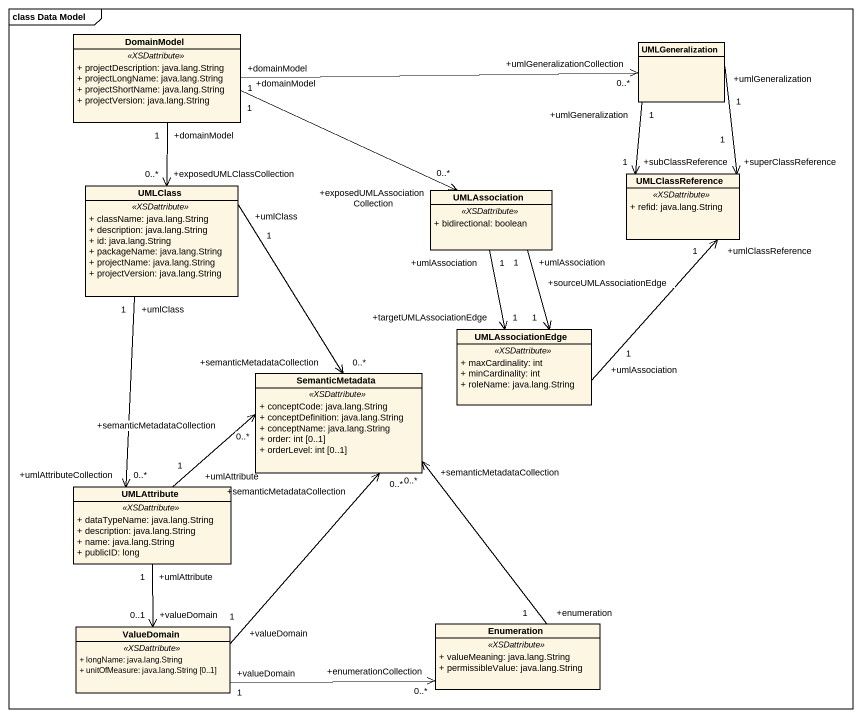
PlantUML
@startuml
mainframe class Data Model
hide circle
hide empty members
skinparam classAttributeIconSize 0
class DomainModel {
  .. <<XSDattribute>> ..
  + projectDescription: java.lang.String
  + projectLongName: java.lang.String
  + projectShortName: java.lang.String
  + projectVersion: java.lang.String
}
class UMLGeneralization
class UMLClass {
  .. <<XSDattribute>> ..
  + className: java.lang.String
  + description: java.lang.String
  + id: java.lang.String
  + packageName: java.lang.String
  + projectName: java.lang.String
  + projectVersion: java.lang.String
}
class UMLAssociation {
  .. <<XSDattribute>> ..
  + bidirectional: boolean
}
class UMLClassReference {
  .. <<XSDattribute>> ..
  + refid: java.lang.String
}
class UMLAssociationEdge {
  .. <<XSDattribute>> ..
  + maxCardinality: int
  + minCardinality: int
  + roleName: java.lang.String
}
class SemanticMetadata {
  .. <<XSDattribute>> ..
  + conceptCode: java.lang.String
  + conceptDefinition: java.lang.String
  + conceptName: java.lang.String
  + order: int [0..1]
  + orderLevel: int [0..1]
}
class UMLAttribute {
  .. <<XSDattribute>> ..
  + dataTypeName: java.lang.String
  + description: java.lang.String
  + name: java.lang.String
  + publicID: long
}
class Enumeration {
  .. <<XSDattribute>> ..
  + valueMeaning: java.lang.String
  + permissibleValue: java.lang.String
}
class ValueDomain {
  .. <<XSDattribute>> ..
  + longName: java.lang.String
  + unitOfMeasure: java.lang.String [0..1]
}
DomainModel "+domainModel\n1" -right-> "+umlGeneralizationCollection\n0..*" UMLGeneralization
DomainModel "+domainModel\n1" --> "+exposedUMLClassCollection\n0..*" UMLClass
DomainModel "+domainModel\n1" -right-> "+exposedUMLAssociationCollection\n0..*" UMLAssociation
UMLGeneralization "+umlGeneralization\n1" --> "+subClassReference\n1" UMLClassReference
UMLGeneralization "+umlGeneralization\n1" --> "+superClassReference\n1" UMLClassReference
UMLClass "+umlClass\n1" --> "+semanticMetadataCollection\n0..*" SemanticMetadata
UMLClass "+umlClass\n1" --> "+umlAttributeCollection\n0..*" UMLAttribute
UMLAssociation "+umlAssociation\n1" --> "+targetUMLAssociationEdge\n1" UMLAssociationEdge
UMLAssociation "+umlAssociation\n1" --> "+sourceUMLAssociationEdge\n1" UMLAssociationEdge
UMLAssociationEdge "+umlAssociation\n1" -up-> "+umlClassReference\n1" UMLClassReference
UMLAttribute "+umlAttribute\n1" -right-> "+semanticMetadataCollection\n0..*" SemanticMetadata
UMLAttribute "+umlAttribute\n1" --> "+valueDomain\n0..1" ValueDomain
Enumeration "+enumeration\n1" -up-> "+semanticMetadataCollection\n0..*" SemanticMetadata
ValueDomain "+valueDomain\n1" -up-> "+semanticMetadataCollection\n0..*" SemanticMetadata
ValueDomain "+valueDomain\n1" -right-> "+enumerationCollection\n0..*" Enumeration
@enduml
